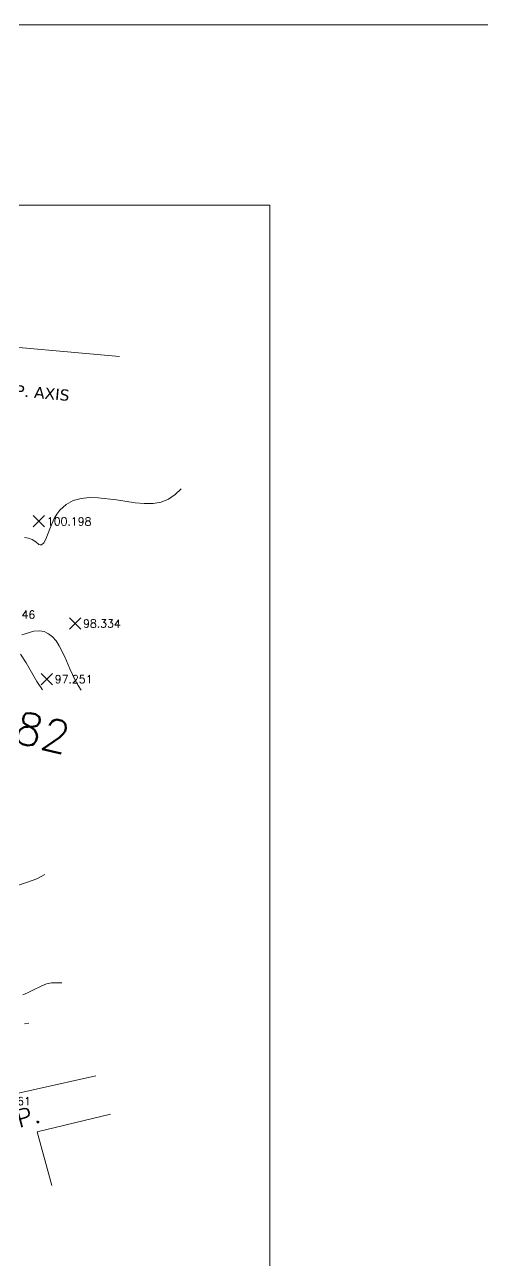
# Model space of a CAD drawing. Header units: inches. Extents: x -48 to 777, y -156 to 510.
# Drawn here: x 222.4 to 251, y 110.4 to 187.6 of the extents above; entities that cross this region are included whole.
import ezdxf

# ---------------------------------------------------------------- set-up
doc = ezdxf.new("R2010")
doc.units = ezdxf.units.IN
doc.header["$MEASUREMENT"] = 0
doc.linetypes.add('HIDDEN', pattern=[0.375, 0.25, -0.125])
for name, color, linetype, lineweight in [('A-DIM', 9, 'Continuous', 5), ('A-HIDDEN', 254, 'HIDDEN', 5), ('A-LEVELS', 139, 'Continuous', 20), ('A-LIMIT ROAD', 69, 'Continuous', 20), ('A-NOTES', 151, 'Continuous', 20), ('A-TEXT', 50, 'Continuous', 15)]:
    doc.layers.add(name, color=color, linetype=linetype, lineweight=lineweight)
doc.layers.add('pts pc', color=7, linetype='Continuous')
doc.styles.add('2mm', font='simplex.shx', dxfattribs={"height": 0.5})
doc.styles.add('5mm', font='simplex_.ttf', dxfattribs={"height": 5})
doc.styles.add('ROMAND', font='verdana.ttf')

# ---------------------------------------------------------------- blocks, each defined once
blk = doc.blocks.new('land 688')
at = {"layer": 'A-LEVELS', "color": 209, "linetype": 'Continuous'}
for points in [[(521.9029, 289.02839), (522.15596, 288.98682), (522.39359, 288.89558), (522.61104, 288.75181), (522.80358, 288.58487), (522.88947, 288.55018), (522.96916, 288.55668), (523.11357, 288.67523), (523.24407, 288.90441), (523.49234, 289.55037), (523.77137, 290.20872), (523.93422, 290.48205), (524.11224, 290.71729), (524.50996, 291.08318), (524.95697, 291.3257), (525.44568, 291.46417), (525.96853, 291.5179), (526.51794, 291.50621), (527.66614, 291.36383), (528.82966, 291.19155), (529.39821, 291.1425), (529.94573, 291.14584), (530.45854, 291.2263), (530.92254, 291.40904), (531.32798, 291.71064), (531.70843, 292.06248)], [(520.90834, 267.09139), (522.09921, 267.47232), (522.67275, 267.68124), (523.18647, 267.95781)]]:
    blk.add_lwpolyline(points, dxfattribs=at)
at = {"layer": 'A-LEVELS', "linetype": 'Continuous'}
for points in [[(521.73284, 282.93721), (522.49065, 283.15852), (522.83832, 283.19109), (523.14623, 283.1369), (523.41906, 283.00622), (523.66155, 282.8094), (523.87846, 282.55677), (524.07453, 282.25869), (524.4231, 281.56753), (524.74522, 280.81867), (525.07884, 280.09489), (525.26181, 279.76826), (525.46189, 279.47894)], [(521.65404, 281.72318), (522.00395, 281.18487), (522.33884, 280.59635), (522.67551, 280.0138), (523.03078, 279.49342)], [(521.79972, 260.44638), (522.10194, 260.55814), (522.3973, 260.70747), (522.98785, 261.00913), (523.28887, 261.12614), (523.59761, 261.19704), (524.24087, 261.1844)], [(521.91841, 258.63407), (522.18845, 258.66479)]]:
    blk.add_lwpolyline(points, dxfattribs=at)
at = {"layer": 'A-LIMIT ROAD', "linetype": 'Continuous'}
for points in [[(490.82533, 303.51887), (509.19681, 301.99275), (527.84477, 300.32134)], [(518.8926, 253.71568), (526.37406, 255.37528)], [(527.29032, 252.99196), (522.7028, 251.88187), (523.619, 248.52033)]]:
    blk.add_lwpolyline(points, dxfattribs=at)
at = {"layer": 'pts pc', "linetype": 'Continuous'}
for points in [[(523.16279, 290.38324), (522.45201, 289.68004)], [(523.159, 289.67625), (522.4558, 290.38703)], [(525.42533, 283.99848), (524.71455, 283.29528)], [(525.42154, 283.29149), (524.71834, 284.00227)], [(523.6608, 280.52257), (522.95003, 279.81937)], [(523.65701, 279.81558), (522.95382, 280.52636)]]:
    blk.add_lwpolyline(points, dxfattribs=at)
at = {"layer": 'A-NOTES', "linetype": 'Continuous', "style": '5mm'}
for s, height, rotation, p in [('482', 2, 346.2456335, (519.45594, 276.67789)), ('D.P.', 1.088714, 15.2871139, (520.19068, 251.74714))]:
    blk.add_text(s, height=height, rotation=rotation, dxfattribs=at).set_placement(p)
at = {"layer": 'A-TEXT', "insert": (520.32627, 298.65454), "char_height": 0.7, "width": 71.8076328, "attachment_point": 1, "rotation": 354.6962451, "style": 'ROMAND'}
blk.add_mtext('D.P. AXIS', dxfattribs=at)
at = {"layer": 'pts pc', "color": 1, "style": '2mm'}
blk.add_text('92.361', height=0.5, rotation=359.6928524, dxfattribs=at).set_placement((519.94533, 253.55634))
at = {"layer": 'pts pc', "color": 1, "char_height": 0.5, "attachment_point": 1, "rotation": 359.6928524, "style": '2mm'}
for s, insert, width in [('\\Fsimplex.shx;\\W1.0000000000;\\T1.0000000000;\\o\\l100.198', (523.30873, 290.27895), 3.3571429), ('\\Fsimplex.shx;\\W1.0000000000;\\T1.0000000000;\\o\\l98.146', (520.22646, 284.45959, 97), 2.9761905), ('\\Fsimplex.shx;\\W1.0000000000;\\T1.0000000000;\\o\\l98.334', (525.57127, 283.8942), 3.0714286), ('\\Fsimplex.shx;\\W1.0000000000;\\T1.0000000000;\\o\\l97.251', (523.80675, 280.41829), 2.9761905)]:
    blk.add_mtext(s, dxfattribs=dict(at, insert=insert, width=width))

msp = doc.modelspace()

# ---------------------------------------------------------------- block references
at = {"layer": 'A-HIDDEN', "ltscale": 0.4}
msp.add_blockref('land 688', (-299.53343, -133.48597), dxfattribs=at)

# ---------------------------------------------------------------- next in the draw order: linework, layer by layer
at = {"layer": 'A-DIM'}
for points in [[(663.20624, 187.57649), (-47.69669, 187.57649), (-47.69669, 68.94616), (663.20624, 68.94616)], [(169.94984, 176.30529), (237.72696, 176.30529), (237.72696, 94.41823), (169.94984, 94.41823)]]:
    msp.add_lwpolyline(points, close=True, dxfattribs=at)

doc.saveas('drawing.dxf')
